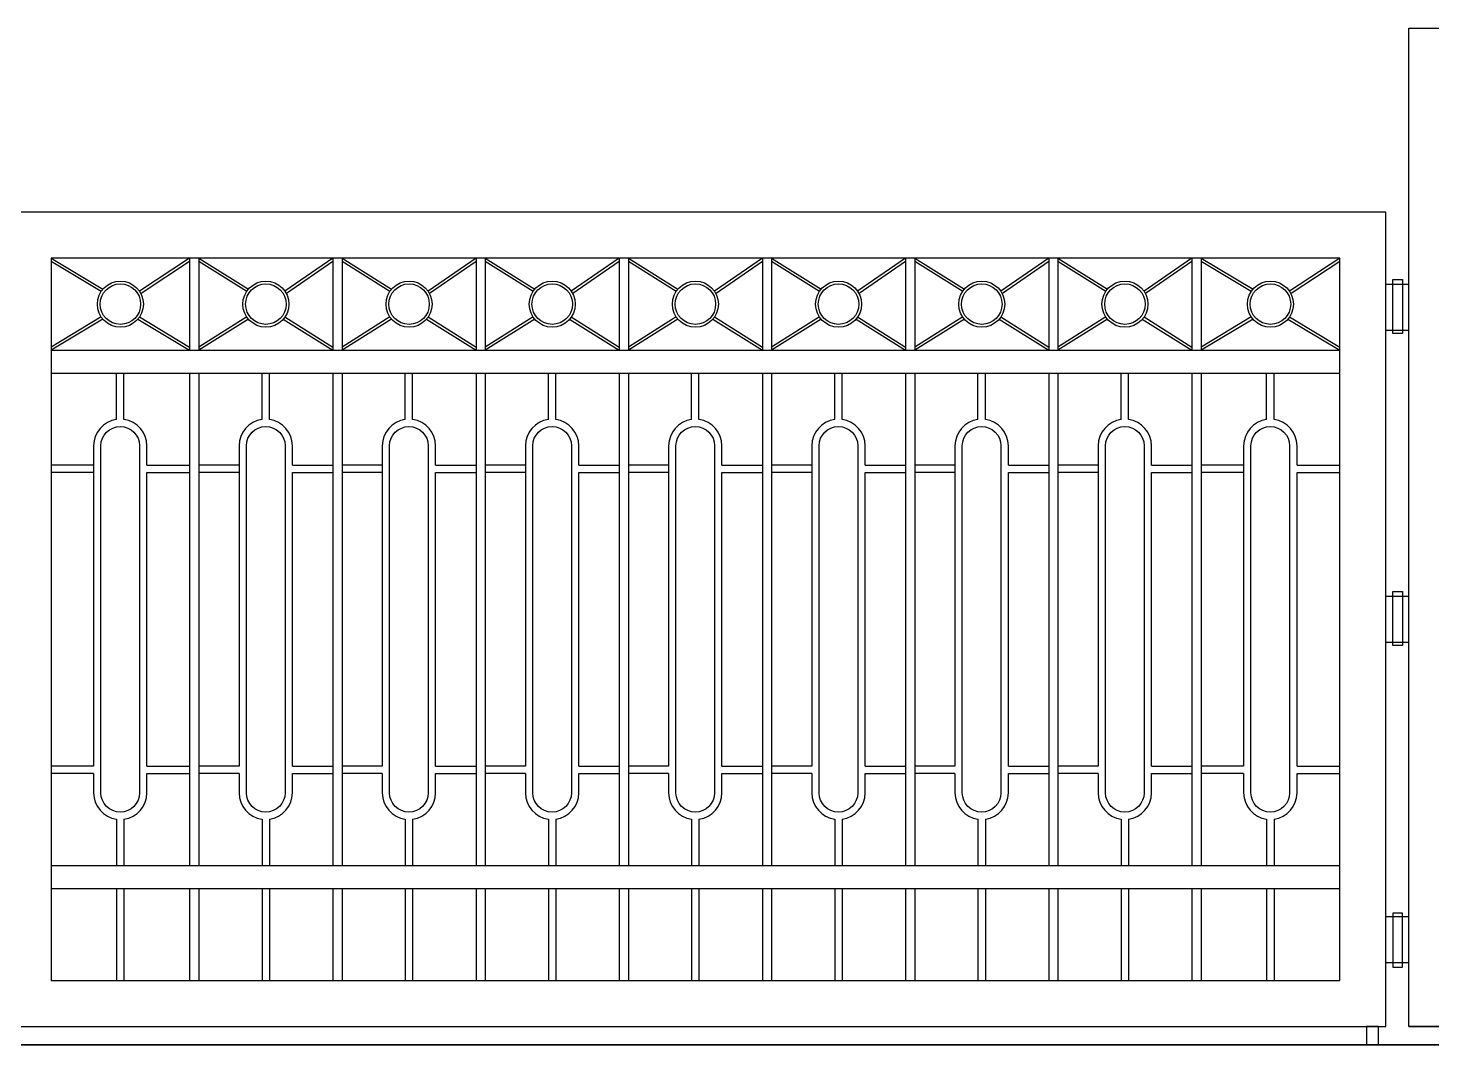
# Model space of a CAD drawing. Extents: x -23286 to 17563, y -7132 to 62388.
# Drawn here: x -14920 to -11870, y 45481 to 47691 of the extents above; entities that cross this region are included whole.
import ezdxf

# ---------------------------------------------------------------- set-up
doc = ezdxf.new("R2010")
doc.units = 0
doc.header["$LTSCALE"] = 10
doc.header["$MEASUREMENT"] = 0
for name, color, linetype in [('0-2', 2, 'CONTINUOUS'), ('0-3', 3, 'CONTINUOUS'), ('0-5', 5, 'CONTINUOUS'), ('0-DIM', 8, 'CONTINUOUS'), ('1', 1, 'CONTINUOUS')]:
    doc.layers.add(name, color=color, linetype=linetype)

msp = doc.modelspace()

# ---------------------------------------------------------------- linework, layer by layer
at = {"layer": '0-2'}
for p, q in [((-14870, 46990.9), (-12070.1, 46990.9)), ((-14870, 46940.9), (-12070.1, 46940.9)), ((-14870, 45870.9), (-12070.1, 45870.9)), ((-14870, 45820.9), (-12070.1, 45820.9))]:
    msp.add_line(p, q, dxfattribs=at)
at = {"layer": '0-3', "color": 3}
for p, q in [((-12070.1, 47190.9), (-14870, 47190.9)), ((-14870, 47190.9), (-14870, 45620.9)), ((-12070.1, 45620.9), (-12070.1, 47190.9)), ((-14870, 45620.9), (-12070.1, 45620.9))]:
    msp.add_line(p, q, dxfattribs=at)
at = {"layer": '0-3'}
for p, q in [((-14970, 45520.9), (-11970.1, 45520.9)), ((-11919.8, 45520.9), (-8520, 45520.9))]:
    msp.add_line(p, q, dxfattribs=at)
msp.add_lwpolyline([(-8920, 45520.9), (-11919.8, 45520.9), (-11919.8, 47690.9), (-9020, 47690.9)], dxfattribs=at)
msp.add_lwpolyline([(-11970.1, 47290.9), (-14970, 47290.9), (-14970, 45520.9), (-11970.1, 45520.9)], close=True, dxfattribs=at)
at = {"layer": '0-5'}
for p, q in [((-21212.4, 45480.9), (-2900.9, 45480.9)), ((-7137.3, 45480.9), (-17004, 45480.9))]:
    msp.add_line(p, q, dxfattribs=at)
at = {"layer": '0-DIM', "color": 4}
msp.add_lwpolyline([(-12012.1, 45480.9), (-11985.9, 45480.9), (-11985.9, 45520.9), (-12012.1, 45520.9)], close=True, dxfattribs=at)
at = {"layer": '1', "color": 8}
for p, q in [((-14870, 47190.9), (-14757.2, 47123.6)), ((-14568.9, 47190.9), (-14678, 47118.8)), ((-14548.9, 47190.9), (-14441.2, 47123.6)), ((-14257.8, 47190.9), (-14361.9, 47118.8)), ((-14237.8, 47190.9), (-14130.1, 47123.6)), ((-13946.7, 47190.9), (-14050.8, 47118.8)), ((-13926.7, 47190.9), (-13819, 47123.6)), ((-13635.6, 47190.9), (-13739.7, 47118.8)), ((-13615.6, 47190.9), (-13507.9, 47123.6)), ((-13324.5, 47190.9), (-13428.6, 47118.8)), ((-13304.5, 47190.9), (-13196.8, 47123.6)), ((-13013.4, 47190.9), (-13117.5, 47118.8)), ((-12993.4, 47190.9), (-12885.7, 47123.6)), ((-12702.3, 47190.9), (-12806.4, 47118.8)), ((-12682.3, 47190.9), (-12574.6, 47123.6)), ((-12391.2, 47190.9), (-12495.3, 47118.8)), ((-12371.2, 47190.9), (-12258.5, 47123.6)), ((-12070.1, 47190.9), (-12179.2, 47118.8)), ((-14870, 47184.2), (-14760.9, 47118.8)), ((-14568.9, 47183.7), (-14674.6, 47113.8)), ((-14548.9, 47184.2), (-14444.8, 47118.8)), ((-14257.8, 47183.7), (-14358.6, 47113.8)), ((-14237.8, 47184.2), (-14133.7, 47118.8)), ((-13946.7, 47183.7), (-14047.5, 47113.8)), ((-13926.7, 47184.2), (-13822.6, 47118.8)), ((-13635.6, 47183.7), (-13736.4, 47113.8)), ((-13615.6, 47184.2), (-13511.5, 47118.8)), ((-13324.5, 47183.7), (-13425.3, 47113.8)), ((-13304.5, 47184.2), (-13200.4, 47118.8)), ((-13013.4, 47183.7), (-13114.2, 47113.8)), ((-12993.4, 47184.2), (-12889.3, 47118.8)), ((-12702.3, 47183.7), (-12803.1, 47113.8)), ((-12682.3, 47184.2), (-12578.2, 47118.8)), ((-12391.2, 47183.7), (-12492, 47113.8)), ((-12371.2, 47184.2), (-12262.2, 47118.8)), ((-12070.1, 47183.7), (-12175.9, 47113.8)), ((-14760.9, 47063), (-14870, 46997.6)), ((-14757.2, 47058.2), (-14870, 46990.9)), ((-14681.6, 47058.2), (-14568.9, 46990.9)), ((-14678, 47063), (-14568.9, 46997.6)), ((-14444.8, 47063), (-14548.9, 46997.6)), ((-14441.2, 47058.2), (-14548.9, 46990.9)), ((-14365.5, 47058.2), (-14257.8, 46990.9)), ((-14361.9, 47063), (-14257.8, 46997.6)), ((-14133.7, 47063), (-14237.8, 46997.6)), ((-14130.1, 47058.2), (-14237.8, 46990.9)), ((-14054.4, 47058.2), (-13946.7, 46990.9)), ((-14050.8, 47063), (-13946.7, 46997.6)), ((-13822.6, 47063), (-13926.7, 46997.6)), ((-13819, 47058.2), (-13926.7, 46990.9)), ((-13743.3, 47058.2), (-13635.6, 46990.9)), ((-13739.7, 47063), (-13635.6, 46997.6)), ((-13511.5, 47063), (-13615.6, 46997.6)), ((-13507.9, 47058.2), (-13615.6, 46990.9)), ((-13432.2, 47058.2), (-13324.5, 46990.9)), ((-13428.6, 47063), (-13324.5, 46997.6)), ((-13200.4, 47063), (-13304.5, 46997.6)), ((-13196.8, 47058.2), (-13304.5, 46990.9)), ((-13121.1, 47058.2), (-13013.4, 46990.9)), ((-13117.5, 47063), (-13013.4, 46997.6)), ((-12889.3, 47063), (-12993.4, 46997.6)), ((-12885.7, 47058.2), (-12993.4, 46990.9)), ((-12810, 47058.2), (-12702.3, 46990.9)), ((-12806.4, 47063), (-12702.3, 46997.6)), ((-12578.2, 47063), (-12682.3, 46997.6)), ((-12574.6, 47058.2), (-12682.3, 46990.9)), ((-12499, 47058.2), (-12391.2, 46990.9)), ((-12495.3, 47063), (-12391.2, 46997.6)), ((-12262.2, 47063), (-12371.2, 46997.6)), ((-12258.5, 47058.2), (-12371.2, 46990.9)), ((-12182.9, 47058.2), (-12070.1, 46990.9)), ((-12179.2, 47063), (-12070.1, 46997.6)), ((-14727.7, 46840.3), (-14727.7, 46940.9)), ((-14711.7, 46840.3), (-14711.7, 46940.9)), ((-14411.6, 46840.3), (-14411.6, 46940.9)), ((-14395.6, 46840.3), (-14395.6, 46940.9)), ((-14100.5, 46840.3), (-14100.5, 46940.9)), ((-14084.5, 46840.3), (-14084.5, 46940.9)), ((-13789.4, 46840.3), (-13789.4, 46940.9)), ((-13773.4, 46840.3), (-13773.4, 46940.9)), ((-13478.3, 46840.3), (-13478.3, 46940.9)), ((-13462.3, 46840.3), (-13462.3, 46940.9)), ((-13167.2, 46840.3), (-13167.2, 46940.9)), ((-13151.2, 46840.3), (-13151.2, 46940.9)), ((-12856.1, 46840.3), (-12856.1, 46940.9)), ((-12840.1, 46840.3), (-12840.1, 46940.9)), ((-12545, 46840.3), (-12545, 46940.9)), ((-12529, 46840.3), (-12529, 46940.9)), ((-12228.9, 46840.3), (-12228.9, 46940.9)), ((-12212.9, 46840.3), (-12212.9, 46940.9)), ((-14777.7, 46740.9), (-14870, 46740.9)), ((-14661.7, 46740.9), (-14568.9, 46740.9)), ((-14461.6, 46740.9), (-14548.9, 46740.9)), ((-14345.6, 46740.9), (-14257.8, 46740.9)), ((-14150.5, 46740.9), (-14237.8, 46740.9)), ((-14034.5, 46740.9), (-13946.7, 46740.9)), ((-13839.4, 46740.9), (-13926.7, 46740.9)), ((-13723.4, 46740.9), (-13635.6, 46740.9)), ((-13528.3, 46740.9), (-13615.6, 46740.9)), ((-13412.3, 46740.9), (-13324.5, 46740.9)), ((-13217.2, 46740.9), (-13304.5, 46740.9)), ((-13101.2, 46740.9), (-13013.4, 46740.9)), ((-12906.1, 46740.9), (-12993.4, 46740.9)), ((-12790.1, 46740.9), (-12702.3, 46740.9)), ((-12595, 46740.9), (-12682.3, 46740.9)), ((-12479, 46740.9), (-12391.2, 46740.9)), ((-12278.9, 46740.9), (-12371.2, 46740.9)), ((-12162.9, 46740.9), (-12070.1, 46740.9)), ((-14777.7, 46724.9), (-14870, 46724.9)), ((-14661.7, 46724.9), (-14568.9, 46724.9)), ((-14461.6, 46724.9), (-14548.9, 46724.9)), ((-14345.6, 46724.9), (-14257.8, 46724.9)), ((-14150.5, 46724.9), (-14237.8, 46724.9)), ((-14034.5, 46724.9), (-13946.7, 46724.9)), ((-13839.4, 46724.9), (-13926.7, 46724.9)), ((-13723.4, 46724.9), (-13635.6, 46724.9)), ((-13528.3, 46724.9), (-13615.6, 46724.9)), ((-13412.3, 46724.9), (-13324.5, 46724.9)), ((-13217.2, 46724.9), (-13304.5, 46724.9)), ((-13101.2, 46724.9), (-13013.4, 46724.9)), ((-12906.1, 46724.9), (-12993.4, 46724.9)), ((-12790.1, 46724.9), (-12702.3, 46724.9)), ((-12595, 46724.9), (-12682.3, 46724.9)), ((-12479, 46724.9), (-12391.2, 46724.9)), ((-12278.9, 46724.9), (-12371.2, 46724.9)), ((-12162.9, 46724.9), (-12070.1, 46724.9)), ((-14777.7, 46086.9), (-14870, 46086.9)), ((-14777.7, 46070.9), (-14870, 46070.9)), ((-14661.7, 46086.9), (-14568.9, 46086.9)), ((-14661.7, 46070.9), (-14568.9, 46070.9)), ((-14461.6, 46086.9), (-14548.9, 46086.9)), ((-14461.6, 46070.9), (-14548.9, 46070.9)), ((-14345.6, 46086.9), (-14257.8, 46086.9)), ((-14345.6, 46070.9), (-14257.8, 46070.9)), ((-14150.5, 46086.9), (-14237.8, 46086.9)), ((-14150.5, 46070.9), (-14237.8, 46070.9)), ((-14034.5, 46086.9), (-13946.7, 46086.9)), ((-14034.5, 46070.9), (-13946.7, 46070.9)), ((-13839.4, 46086.9), (-13926.7, 46086.9)), ((-13839.4, 46070.9), (-13926.7, 46070.9)), ((-13723.4, 46086.9), (-13635.6, 46086.9)), ((-13723.4, 46070.9), (-13635.6, 46070.9)), ((-13528.3, 46086.9), (-13615.6, 46086.9)), ((-13528.3, 46070.9), (-13615.6, 46070.9)), ((-13412.3, 46086.9), (-13324.5, 46086.9)), ((-13412.3, 46070.9), (-13324.5, 46070.9)), ((-13217.2, 46086.9), (-13304.5, 46086.9)), ((-13217.2, 46070.9), (-13304.5, 46070.9)), ((-13101.2, 46086.9), (-13013.4, 46086.9)), ((-13101.2, 46070.9), (-13013.4, 46070.9)), ((-12906.1, 46086.9), (-12993.4, 46086.9)), ((-12906.1, 46070.9), (-12993.4, 46070.9)), ((-12790.1, 46086.9), (-12702.3, 46086.9)), ((-12790.1, 46070.9), (-12702.3, 46070.9)), ((-12595, 46086.9), (-12682.3, 46086.9)), ((-12595, 46070.9), (-12682.3, 46070.9)), ((-12479, 46086.9), (-12391.2, 46086.9)), ((-12479, 46070.9), (-12391.2, 46070.9)), ((-12278.9, 46086.9), (-12371.2, 46086.9)), ((-12278.9, 46070.9), (-12371.2, 46070.9)), ((-12162.9, 46086.9), (-12070.1, 46086.9)), ((-12162.9, 46070.9), (-12070.1, 46070.9)), ((-14727.7, 45971.4), (-14727.7, 45870.9)), ((-14711.7, 45971.4), (-14711.7, 45870.9)), ((-14411.6, 45971.4), (-14411.6, 45870.9)), ((-14395.6, 45971.4), (-14395.6, 45870.9)), ((-14100.5, 45971.4), (-14100.5, 45870.9)), ((-14084.5, 45971.4), (-14084.5, 45870.9)), ((-13789.4, 45971.4), (-13789.4, 45870.9)), ((-13773.4, 45971.4), (-13773.4, 45870.9)), ((-13478.3, 45971.4), (-13478.3, 45870.9)), ((-13462.3, 45971.4), (-13462.3, 45870.9)), ((-13167.2, 45971.4), (-13167.2, 45870.9)), ((-13151.2, 45971.4), (-13151.2, 45870.9)), ((-12856.1, 45971.4), (-12856.1, 45870.9)), ((-12840.1, 45971.4), (-12840.1, 45870.9)), ((-12545, 45971.4), (-12545, 45870.9)), ((-12529, 45971.4), (-12529, 45870.9)), ((-12228.9, 45971.4), (-12228.9, 45870.9)), ((-12212.9, 45971.4), (-12212.9, 45870.9)), ((-14727.7, 45820.9), (-14727.7, 45620.9)), ((-14711.7, 45820.9), (-14711.7, 45620.9)), ((-14411.6, 45820.9), (-14411.6, 45620.9)), ((-14395.6, 45820.9), (-14395.6, 45620.9)), ((-14100.5, 45820.9), (-14100.5, 45620.9)), ((-14084.5, 45820.9), (-14084.5, 45620.9)), ((-13789.4, 45820.9), (-13789.4, 45620.9)), ((-13773.4, 45820.9), (-13773.4, 45620.9)), ((-13478.3, 45820.9), (-13478.3, 45620.9)), ((-13462.3, 45820.9), (-13462.3, 45620.9)), ((-13167.2, 45820.9), (-13167.2, 45620.9)), ((-13151.2, 45820.9), (-13151.2, 45620.9)), ((-12856.1, 45820.9), (-12856.1, 45620.9)), ((-12840.1, 45820.9), (-12840.1, 45620.9)), ((-12545, 45820.9), (-12545, 45620.9)), ((-12529, 45820.9), (-12529, 45620.9)), ((-12228.9, 45820.9), (-12228.9, 45620.9)), ((-12212.9, 45820.9), (-12212.9, 45620.9))]:
    msp.add_line(p, q, dxfattribs=at)
at = {"layer": '1', "color": 1}
for p, q in [((-14568.9, 47190.9), (-14568.9, 46990.9)), ((-14548.9, 47190.9), (-14548.9, 46990.9)), ((-14257.8, 47190.9), (-14257.8, 46990.9)), ((-14237.8, 47190.9), (-14237.8, 46990.9)), ((-13946.7, 47190.9), (-13946.7, 46990.9)), ((-13926.7, 47190.9), (-13926.7, 46990.9)), ((-13635.6, 47190.9), (-13635.6, 46990.9)), ((-13615.6, 47190.9), (-13615.6, 46990.9)), ((-13324.5, 47190.9), (-13324.5, 46990.9)), ((-13304.5, 47190.9), (-13304.5, 46990.9)), ((-13013.4, 47190.9), (-13013.4, 46990.9)), ((-12993.4, 47190.9), (-12993.4, 46990.9)), ((-12702.3, 47190.9), (-12702.3, 46990.9)), ((-12682.3, 47190.9), (-12682.3, 46990.9)), ((-12391.2, 47190.9), (-12391.2, 46990.9)), ((-12371.2, 47190.9), (-12371.2, 46990.9)), ((-14568.9, 46940.9), (-14568.9, 45870.9)), ((-14548.9, 46940.9), (-14548.9, 45870.9)), ((-14257.8, 46940.9), (-14257.8, 45870.9)), ((-14237.8, 46940.9), (-14237.8, 45870.9)), ((-13946.7, 46940.9), (-13946.7, 45870.9)), ((-13926.7, 46940.9), (-13926.7, 45870.9)), ((-13635.6, 46940.9), (-13635.6, 45870.9)), ((-13615.6, 46940.9), (-13615.6, 45870.9)), ((-13324.5, 46940.9), (-13324.5, 45870.9)), ((-13304.5, 46940.9), (-13304.5, 45870.9)), ((-13013.4, 46940.9), (-13013.4, 45870.9)), ((-12993.4, 46940.9), (-12993.4, 45870.9)), ((-12702.3, 46940.9), (-12702.3, 45870.9)), ((-12682.3, 46940.9), (-12682.3, 45870.9)), ((-12391.2, 46940.9), (-12391.2, 45870.9)), ((-12371.2, 46940.9), (-12371.2, 45870.9)), ((-14568.9, 45820.9), (-14568.9, 45620.9)), ((-14548.9, 45820.9), (-14548.9, 45620.9)), ((-14257.8, 45820.9), (-14257.8, 45620.9)), ((-14237.8, 45820.9), (-14237.8, 45620.9)), ((-13946.7, 45820.9), (-13946.7, 45620.9)), ((-13926.7, 45820.9), (-13926.7, 45620.9)), ((-13635.6, 45820.9), (-13635.6, 45620.9)), ((-13615.6, 45820.9), (-13615.6, 45620.9)), ((-13324.5, 45820.9), (-13324.5, 45620.9)), ((-13304.5, 45820.9), (-13304.5, 45620.9)), ((-13013.4, 45820.9), (-13013.4, 45620.9)), ((-12993.4, 45820.9), (-12993.4, 45620.9)), ((-12702.3, 45820.9), (-12702.3, 45620.9)), ((-12682.3, 45820.9), (-12682.3, 45620.9)), ((-12391.2, 45820.9), (-12391.2, 45620.9)), ((-12371.2, 45820.9), (-12371.2, 45620.9))]:
    msp.add_line(p, q, dxfattribs=at)
at = {"layer": '1'}
for p, q in [((-11970.1, 47134), (-11919.8, 47134)), ((-11970.1, 47034), (-11919.8, 47034)), ((-11970.1, 46455.9), (-11919.8, 46455.9)), ((-11970.1, 46355.9), (-11919.8, 46355.9)), ((-11970.1, 45760.2), (-11919.8, 45760.2)), ((-11970.1, 45660.2), (-11919.8, 45660.2))]:
    msp.add_line(p, q, dxfattribs=at)
for points in [[(-11954.6, 47144.5), (-11933.6, 47144.5), (-11933.6, 47027), (-11954.6, 47027)], [(-11954.6, 46466.4), (-11933.6, 46466.4), (-11933.6, 46348.9), (-11954.6, 46348.9)], [(-11954.6, 45649.7), (-11933.6, 45649.7), (-11933.6, 45767.2), (-11954.6, 45767.2)]]:
    msp.add_lwpolyline(points, close=True, dxfattribs=at)
at = {"layer": '1', "color": 8}
for points in [[(-14727.7, 46840.3, 0.374242), (-14777.7, 46782.9), (-14777.7, 46086.9)], [(-14661.7, 46740.9), (-14661.7, 46782.9, 0.374242), (-14711.7, 46840.3)], [(-14411.6, 46840.3, 0.374242), (-14461.6, 46782.9), (-14461.6, 46086.9)], [(-14345.6, 46740.9), (-14345.6, 46782.9, 0.374242), (-14395.6, 46840.3)], [(-14100.5, 46840.3, 0.374242), (-14150.5, 46782.9), (-14150.5, 46086.9)], [(-14034.5, 46740.9), (-14034.5, 46782.9, 0.374242), (-14084.5, 46840.3)], [(-13789.4, 46840.3, 0.374242), (-13839.4, 46782.9), (-13839.4, 46086.9)], [(-13723.4, 46740.9), (-13723.4, 46782.9, 0.374242), (-13773.4, 46840.3)], [(-13478.3, 46840.3, 0.374242), (-13528.3, 46782.9), (-13528.3, 46086.9)], [(-13412.3, 46740.9), (-13412.3, 46782.9, 0.374242), (-13462.3, 46840.3)], [(-13167.2, 46840.3, 0.374242), (-13217.2, 46782.9), (-13217.2, 46086.9)], [(-13101.2, 46740.9), (-13101.2, 46782.9, 0.374242), (-13151.2, 46840.3)], [(-12856.1, 46840.3, 0.374242), (-12906.1, 46782.9), (-12906.1, 46086.9)], [(-12790.1, 46740.9), (-12790.1, 46782.9, 0.374242), (-12840.1, 46840.3)], [(-12545, 46840.3, 0.374242), (-12595, 46782.9), (-12595, 46086.9)], [(-12479, 46740.9), (-12479, 46782.9, 0.374242), (-12529, 46840.3)], [(-12228.9, 46840.3, 0.374242), (-12278.9, 46782.9), (-12278.9, 46086.9)], [(-12162.9, 46740.9), (-12162.9, 46782.9, 0.374242), (-12212.9, 46840.3)], [(-14777.7, 46070.9), (-14777.7, 46028.9, 0.374242), (-14727.7, 45971.4)], [(-14711.7, 45971.4, 0.374242), (-14661.7, 46028.9), (-14661.7, 46070.9)], [(-14461.6, 46070.9), (-14461.6, 46028.9, 0.374242), (-14411.6, 45971.4)], [(-14395.6, 45971.4, 0.374242), (-14345.6, 46028.9), (-14345.6, 46070.9)], [(-14150.5, 46070.9), (-14150.5, 46028.9, 0.374242), (-14100.5, 45971.4)], [(-14084.5, 45971.4, 0.374242), (-14034.5, 46028.9), (-14034.5, 46070.9)], [(-13839.4, 46070.9), (-13839.4, 46028.9, 0.374242), (-13789.4, 45971.4)], [(-13773.4, 45971.4, 0.374242), (-13723.4, 46028.9), (-13723.4, 46070.9)], [(-13528.3, 46070.9), (-13528.3, 46028.9, 0.374242), (-13478.3, 45971.4)], [(-13462.3, 45971.4, 0.374242), (-13412.3, 46028.9), (-13412.3, 46070.9)], [(-13217.2, 46070.9), (-13217.2, 46028.9, 0.374242), (-13167.2, 45971.4)], [(-13151.2, 45971.4, 0.374242), (-13101.2, 46028.9), (-13101.2, 46070.9)], [(-12906.1, 46070.9), (-12906.1, 46028.9, 0.374242), (-12856.1, 45971.4)], [(-12840.1, 45971.4, 0.374242), (-12790.1, 46028.9), (-12790.1, 46070.9)], [(-12595, 46070.9), (-12595, 46028.9, 0.374242), (-12545, 45971.4)], [(-12529, 45971.4, 0.374242), (-12479, 46028.9), (-12479, 46070.9)], [(-12278.9, 46070.9), (-12278.9, 46028.9, 0.374242), (-12228.9, 45971.4)], [(-12212.9, 45971.4, 0.374242), (-12162.9, 46028.9), (-12162.9, 46070.9)]]:
    msp.add_lwpolyline(points, format="xyb", dxfattribs=at)
for points in [[(-14761.7, 46028.9), (-14761.7, 46782.9, -1), (-14677.7, 46782.9), (-14677.7, 46028.9, -1)], [(-14445.6, 46028.9), (-14445.6, 46782.9, -1), (-14361.6, 46782.9), (-14361.6, 46028.9, -1)], [(-14134.5, 46028.9), (-14134.5, 46782.9, -1), (-14050.5, 46782.9), (-14050.5, 46028.9, -1)], [(-13823.4, 46028.9), (-13823.4, 46782.9, -1), (-13739.4, 46782.9), (-13739.4, 46028.9, -1)], [(-13512.3, 46028.9), (-13512.3, 46782.9, -1), (-13428.3, 46782.9), (-13428.3, 46028.9, -1)], [(-13201.2, 46028.9), (-13201.2, 46782.9, -1), (-13117.2, 46782.9), (-13117.2, 46028.9, -1)], [(-12890.1, 46028.9), (-12890.1, 46782.9, -1), (-12806.1, 46782.9), (-12806.1, 46028.9, -1)], [(-12579, 46028.9), (-12579, 46782.9, -1), (-12495, 46782.9), (-12495, 46028.9, -1)], [(-12262.9, 46028.9), (-12262.9, 46782.9, -1), (-12178.9, 46782.9), (-12178.9, 46028.9, -1)]]:
    msp.add_lwpolyline(points, format="xyb", close=True, dxfattribs=at)
for points in [[(-14661.7, 46086.9), (-14661.7, 46724.9)], [(-14345.6, 46086.9), (-14345.6, 46724.9)], [(-14034.5, 46086.9), (-14034.5, 46724.9)], [(-13723.4, 46086.9), (-13723.4, 46724.9)], [(-13412.3, 46086.9), (-13412.3, 46724.9)], [(-13101.2, 46086.9), (-13101.2, 46724.9)], [(-12790.1, 46086.9), (-12790.1, 46724.9)], [(-12479, 46086.9), (-12479, 46724.9)], [(-12162.9, 46086.9), (-12162.9, 46724.9)]]:
    msp.add_lwpolyline(points, dxfattribs=at)
for centre, radius in [((-14719.4, 47090.9), 50), ((-14719.4, 47090.9), 44), ((-14403.3, 47090.9), 50), ((-14403.3, 47090.9), 44), ((-14092.2, 47090.9), 50), ((-14092.2, 47090.9), 44), ((-13781.1, 47090.9), 50), ((-13781.1, 47090.9), 44), ((-13470.1, 47090.9), 50), ((-13470.1, 47090.9), 44), ((-13159, 47090.9), 50), ((-13159, 47090.9), 44), ((-12847.9, 47090.9), 50), ((-12847.9, 47090.9), 44), ((-12536.8, 47090.9), 50), ((-12536.8, 47090.9), 44), ((-12220.7, 47090.9), 50), ((-12220.7, 47090.9), 44)]:
    msp.add_circle(centre, radius, dxfattribs=at)

doc.saveas('drawing.dxf')
